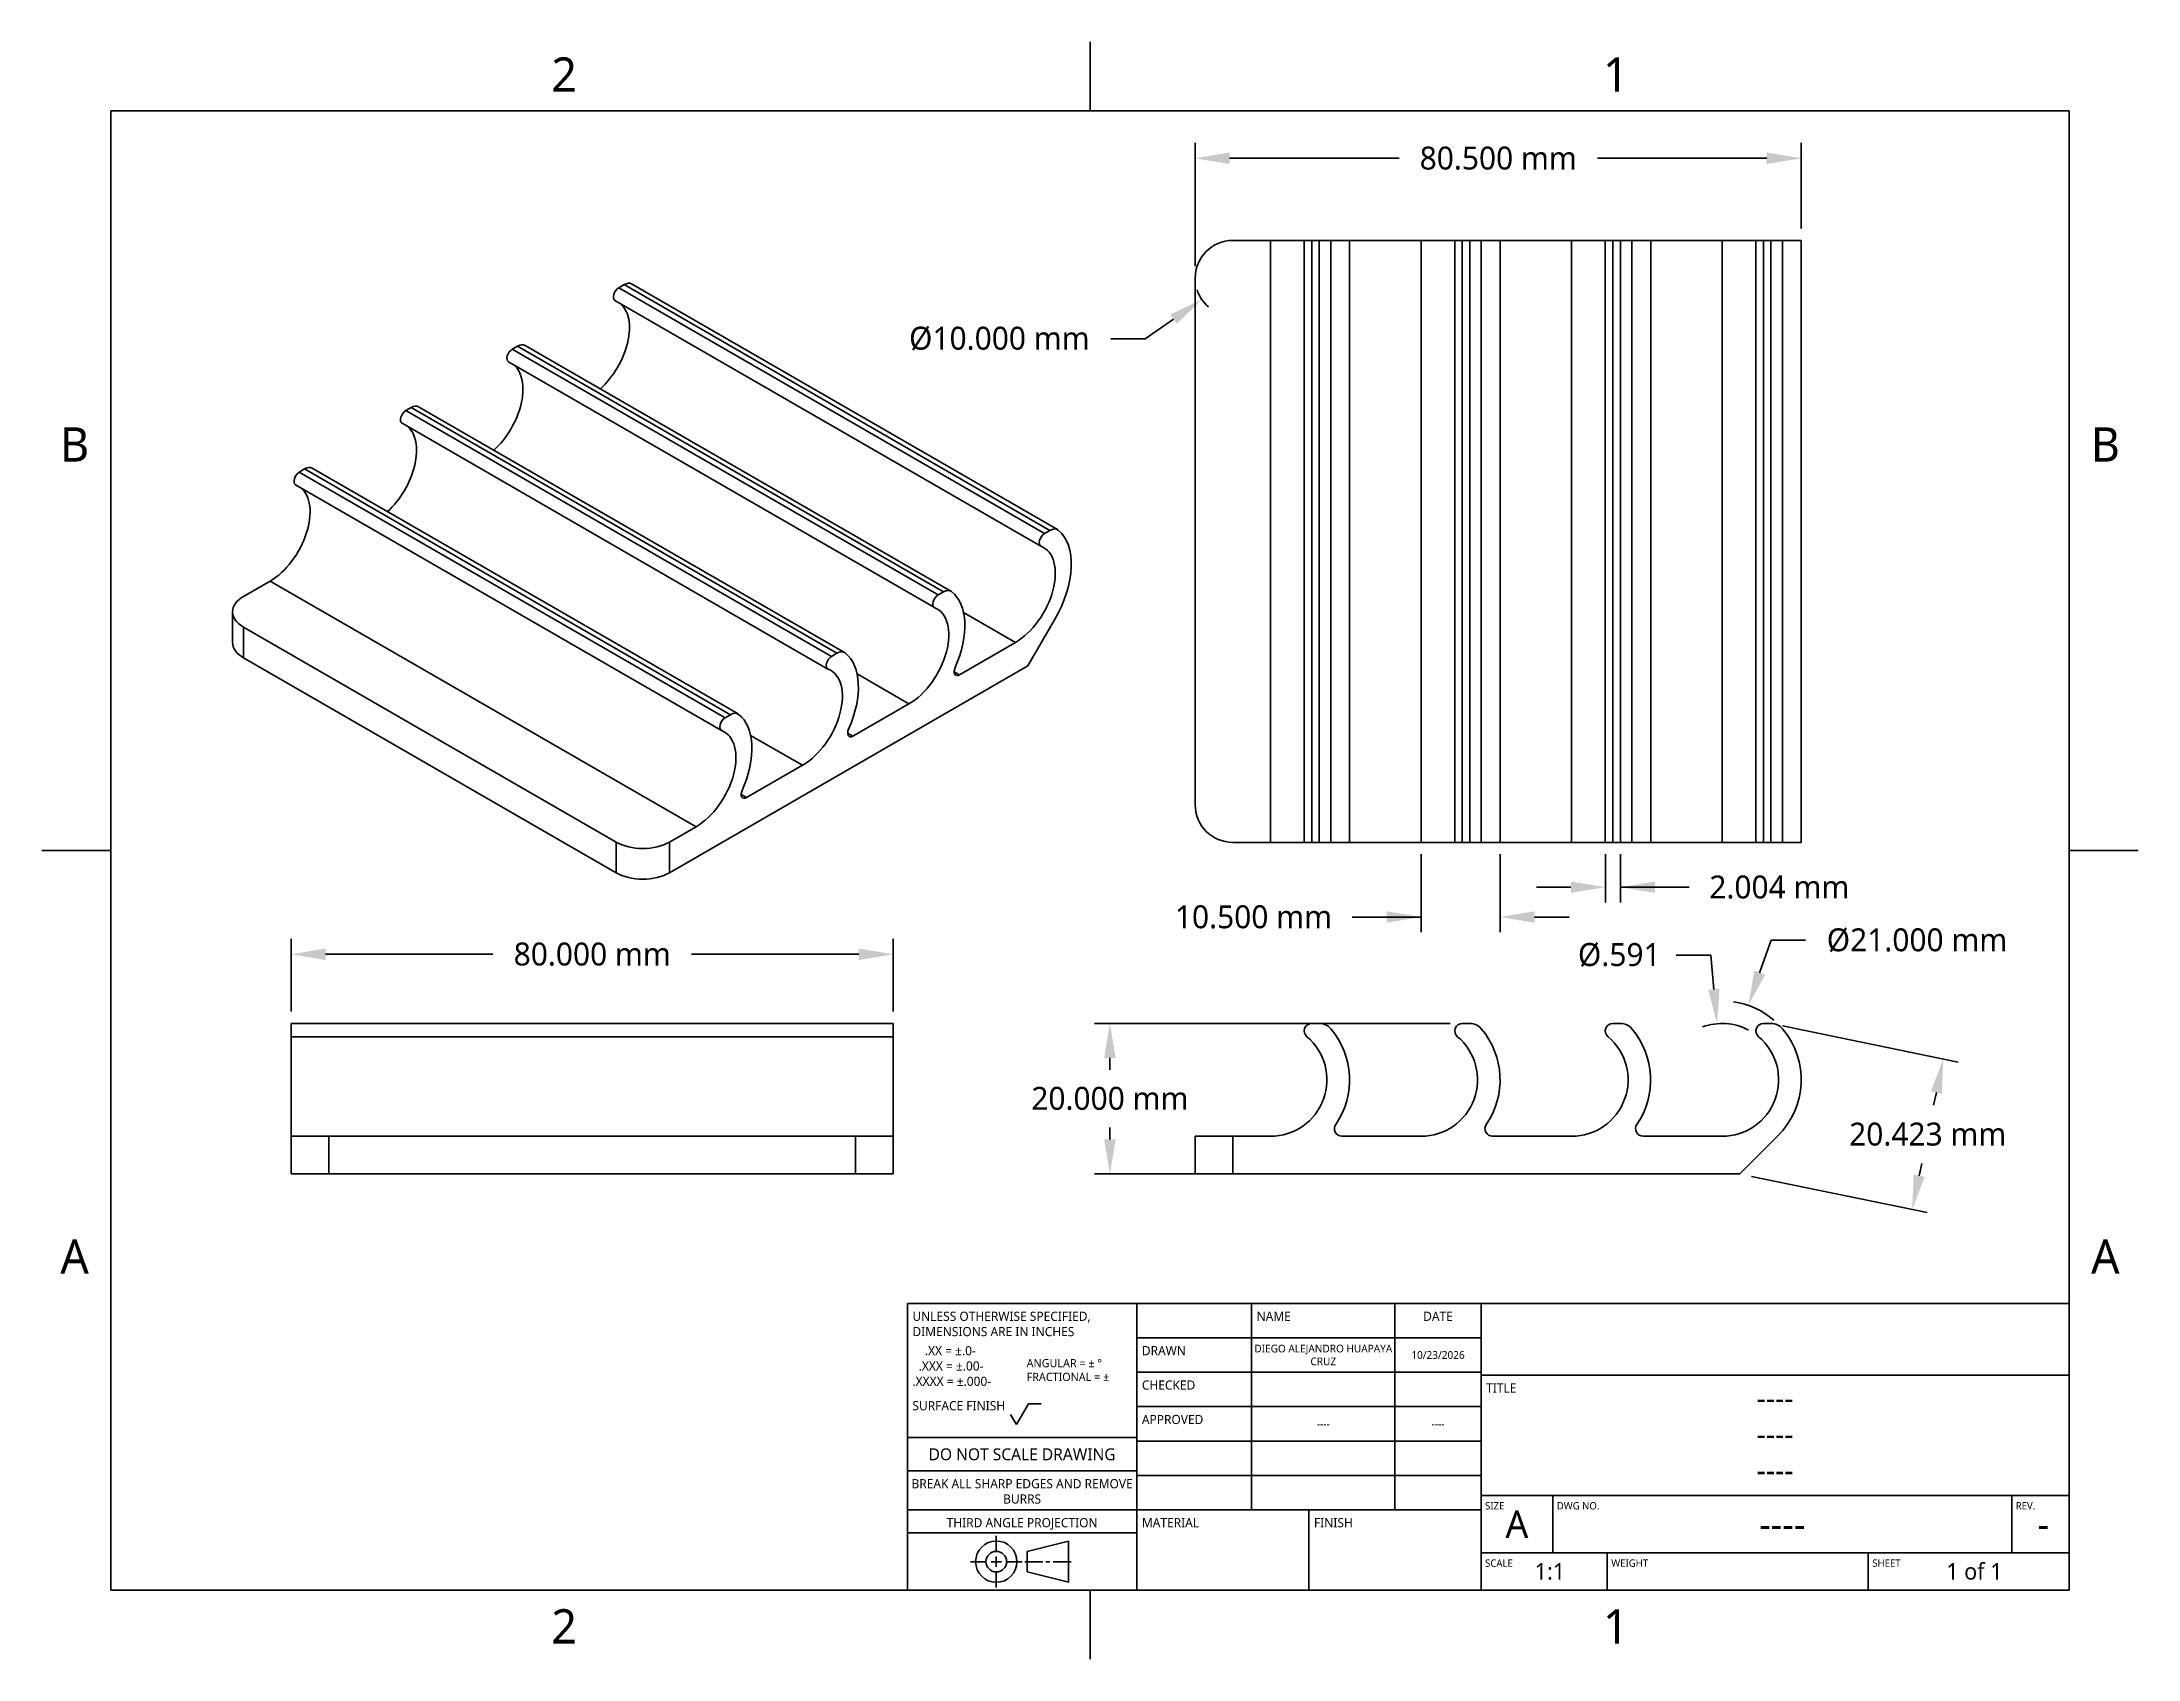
# Model space of a CAD drawing. Extents: x 0 to 11, y 0 to 8.5.
import ezdxf

# ---------------------------------------------------------------- set-up
doc = ezdxf.new("R2010")
doc.units = 0
doc.header["$LTSCALE"] = 0.5
doc.header["$MEASUREMENT"] = 0
doc.header["$PDMODE"] = 33
doc.header["$PDSIZE"] = 0.03937
doc.layers.get('DEFPOINTS').update_dxf_attribs({"linetype": 'CONTINUOUS'})
for name, color, linetype in [('ANNOTATION_TEXT', 7, 'CONTINUOUS'), ('BORDER_FRAME', 7, 'CONTINUOUS'), ('BORDER_ZONES', 7, 'CONTINUOUS'), ('TANGENT_LINES', 7, 'CONTINUOUS'), ('TITLE_BLOCK', 7, 'CONTINUOUS'), ('VISIBLE', 7, 'CONTINUOUS')]:
    doc.layers.add(name, color=color, linetype=linetype)
doc.styles.add('ONSHAPE-STANDARD', font='NotoSans-Regular.ttf')
doc.styles.add('ONSHAPE-STANDARD-DIMENSION', font='')
doc.styles.add('ONSHAPE-STANDARD-FIELDS', font='')
doc.styles.get('ONSHAPE-STANDARD-DIMENSION').set_extended_font_data('Noto Sans')
doc.styles.get('ONSHAPE-STANDARD-FIELDS').set_extended_font_data('Noto Sans')
doc.dimstyles.new('ONSHAPE-STANDARD$0', dxfattribs={"dimtxt": 0.12, "dimasz": 0.18, "dimexe": 0.08, "dimexo": 0.0625, "dimgap": 0.09, "dimtad": 0, "dimtih": 1, "dimtoh": 1, "dimdec": 3, "dimzin": 7, "dimtxsty": 'ONSHAPE-STANDARD-DIMENSION', "dimcen": 0.09, "dimclrd": 7, "dimclre": 7, "dimclrt": 7, "dimadec": 1, "dimazin": 3, "dimtfac": 1, "dimtdec": 3, "dimtofl": 0, "dimtmove": 0, "dimatfit": 3, "dimtolj": 1, "dimtzin": 7})
doc.dimstyles.new('ONSHAPE-STANDARD$3', dxfattribs={"dimtxt": 0.12, "dimasz": 0.18, "dimexe": 0.08, "dimexo": 0.0625, "dimgap": 0.09, "dimtad": 0, "dimtih": 1, "dimtoh": 1, "dimdec": 3, "dimzin": 7, "dimtxsty": 'ONSHAPE-STANDARD-DIMENSION', "dimcen": 0, "dimclrd": 7, "dimclre": 7, "dimclrt": 7, "dimadec": 1, "dimazin": 3, "dimtfac": 1, "dimtdec": 3, "dimtofl": 0, "dimtmove": 0, "dimatfit": 3, "dimtolj": 1, "dimtzin": 7})

# ---------------------------------------------------------------- blocks, each defined once
blk = doc.blocks.new('*D1')
at = {"layer": 'ANNOTATION_TEXT', "color": 7}
for p, q in [((1.341, 3.408), (1.341, 3.787)), ((4.49, 3.408), (4.49, 3.787)), ((1.521, 3.707), (2.396, 3.707)), ((4.31, 3.707), (3.435, 3.707))]:
    blk.add_line(p, q, dxfattribs=at)
for points in [[(1.521, 3.737), (1.521, 3.677), (1.341, 3.707)], [(4.31, 3.677), (4.31, 3.737), (4.49, 3.707)]]:
    blk.add_solid(points, dxfattribs=at)
at = {"layer": 'DEFPOINTS', "color": 0}
for p in [(1.341, 3.707), (1.341, 3.707), (1.341, 3.345), (4.49, 3.345)]:
    blk.add_point(p, dxfattribs=at)
at = {"layer": 'ANNOTATION_TEXT', "color": 7, "insert": (2.916, 3.707), "char_height": 0.12, "attachment_point": 5, "style": 'ONSHAPE-STANDARD-DIMENSION'}
blk.add_mtext('\\A1;80.000 mm ', dxfattribs=at)
blk = doc.blocks.new('*D2')
at = {"layer": 'ANNOTATION_TEXT', "color": 7}
for p, q in [((9.141, 3.333), (10.06, 3.143)), ((9.945, 2.983), (9.931, 2.917)), ((8.979, 2.545), (9.897, 2.355)), ((9.855, 2.548), (9.869, 2.613))]:
    blk.add_line(p, q, dxfattribs=at)
for points in [[(9.974, 2.977), (9.916, 2.989), (9.981, 3.159)], [(9.826, 2.554), (9.884, 2.542), (9.819, 2.372)]]:
    blk.add_solid(points, dxfattribs=at)
at = {"layer": 'DEFPOINTS', "color": 0}
for p in [(9.08, 3.345), (8.918, 2.558), (9.819, 2.372), (9.819, 2.372)]:
    blk.add_point(p, dxfattribs=at)
at = {"layer": 'ANNOTATION_TEXT', "color": 7, "insert": (9.9, 2.765), "char_height": 0.12, "attachment_point": 5, "style": 'ONSHAPE-STANDARD-DIMENSION'}
blk.add_mtext('\\A1;20.423 mm ', dxfattribs=at)
blk = doc.blocks.new('*D3')
at = {"layer": 'ANNOTATION_TEXT', "color": 7}
for p, q in [((7.403, 3.345), (5.543, 3.345)), ((5.623, 3.165), (5.623, 3.103)), ((5.623, 2.738), (5.623, 2.8)), ((6.204, 2.558), (5.543, 2.558))]:
    blk.add_line(p, q, dxfattribs=at)
for points in [[(5.653, 3.165), (5.593, 3.165), (5.623, 3.345)], [(5.593, 2.738), (5.653, 2.738), (5.623, 2.558)]]:
    blk.add_solid(points, dxfattribs=at)
at = {"layer": 'DEFPOINTS', "color": 0}
for p in [(7.466, 3.345), (5.623, 2.558), (5.623, 2.558), (6.266, 2.558)]:
    blk.add_point(p, dxfattribs=at)
at = {"layer": 'ANNOTATION_TEXT', "color": 7, "insert": (5.623, 2.952), "char_height": 0.12, "attachment_point": 5, "style": 'ONSHAPE-STANDARD-DIMENSION'}
blk.add_mtext('\\A1;20.000 mm ', dxfattribs=at)
blk = doc.blocks.new('*D4')
at = {"layer": 'ANNOTATION_TEXT', "color": 7}
for p, q in [((6.069, 7.308), (6.069, 7.952)), ((9.238, 7.505), (9.238, 7.952)), ((6.249, 7.872), (7.135, 7.872)), ((9.058, 7.872), (8.173, 7.872))]:
    blk.add_line(p, q, dxfattribs=at)
for points in [[(6.249, 7.902), (6.249, 7.842), (6.069, 7.872)], [(9.058, 7.842), (9.058, 7.902), (9.238, 7.872)]]:
    blk.add_solid(points, dxfattribs=at)
at = {"layer": 'DEFPOINTS', "color": 0}
for p in [(6.069, 7.872), (6.069, 7.872), (9.238, 7.442), (6.069, 7.245)]:
    blk.add_point(p, dxfattribs=at)
at = {"layer": 'ANNOTATION_TEXT', "color": 7, "insert": (7.654, 7.872), "char_height": 0.12, "attachment_point": 5, "style": 'ONSHAPE-STANDARD-DIMENSION'}
blk.add_mtext('\\A1;80.500 mm ', dxfattribs=at)
blk = doc.blocks.new('*D5')
at = {"layer": 'ANNOTATION_TEXT', "color": 7}
for p, q in [((7.25, 4.23), (7.25, 3.822)), ((7.664, 4.23), (7.664, 3.822)), ((7.25, 3.902), (6.89, 3.902)), ((7.07, 3.902), (6.89, 3.902)), ((7.844, 3.902), (8.024, 3.902))]:
    blk.add_line(p, q, dxfattribs=at)
for points in [[(7.07, 3.872), (7.07, 3.932), (7.25, 3.902)], [(7.844, 3.932), (7.844, 3.872), (7.664, 3.902)]]:
    blk.add_solid(points, dxfattribs=at)
at = {"layer": 'DEFPOINTS', "color": 0}
for p in [(7.25, 4.293), (7.664, 4.293), (7.664, 3.902), (7.664, 3.902)]:
    blk.add_point(p, dxfattribs=at)
at = {"layer": 'ANNOTATION_TEXT', "color": 7, "insert": (6.374, 3.902), "char_height": 0.12, "attachment_point": 5, "style": 'ONSHAPE-STANDARD-DIMENSION'}
blk.add_mtext('\\A1;10.500 mm ', dxfattribs=at)
blk = doc.blocks.new('*D6')
at = {"layer": 'ANNOTATION_TEXT', "color": 7}
for p, q in [((8.214, 4.23), (8.214, 3.978)), ((8.293, 4.23), (8.293, 3.978)), ((8.034, 4.058), (7.854, 4.058)), ((8.293, 4.058), (8.653, 4.058)), ((8.473, 4.058), (8.653, 4.058))]:
    blk.add_line(p, q, dxfattribs=at)
for points in [[(8.034, 4.028), (8.034, 4.088), (8.214, 4.058)], [(8.473, 4.088), (8.473, 4.028), (8.293, 4.058)]]:
    blk.add_solid(points, dxfattribs=at)
at = {"layer": 'DEFPOINTS', "color": 0}
for p in [(8.214, 4.293), (8.293, 4.293), (8.293, 4.058), (8.293, 4.058)]:
    blk.add_point(p, dxfattribs=at)
at = {"layer": 'ANNOTATION_TEXT', "color": 7, "insert": (9.124, 4.058), "char_height": 0.12, "attachment_point": 5, "style": 'ONSHAPE-STANDARD-DIMENSION'}
blk.add_mtext('\\A1;2.004 mm ', dxfattribs=at)
blk = doc.blocks.new('*D7')
at = {"layer": 'ANNOTATION_TEXT', "color": 7}
for p, q in [((8.585, 3.703), (8.765, 3.703)), ((8.765, 3.703), (8.782, 3.523))]:
    blk.add_line(p, q, dxfattribs=at)
blk.add_arc((8.825, 3.05), 0.295, 62.0312, 110.2886, dxfattribs=at)
blk.add_solid([(8.752, 3.521), (8.811, 3.526), (8.798, 3.344)], dxfattribs=at)
at = {"layer": 'DEFPOINTS', "color": 0}
for p in [(8.798, 3.344), (8.852, 2.756)]:
    blk.add_point(p, dxfattribs=at)
at = {"layer": 'ANNOTATION_TEXT', "color": 7, "insert": (8.287, 3.703), "char_height": 0.12, "attachment_point": 5, "style": 'ONSHAPE-STANDARD-DIMENSION'}
blk.add_mtext('\\A1;%%c.591', dxfattribs=at)
blk = doc.blocks.new('*D8')
at = {"layer": 'ANNOTATION_TEXT', "color": 7}
for p, q in [((5.808, 6.928), (5.956, 7.031)), ((5.628, 6.928), (5.808, 6.928))]:
    blk.add_line(p, q, dxfattribs=at)
blk.add_arc((6.266, 7.245), 0.197, 198.2687, 229.7946, dxfattribs=at)
blk.add_solid([(5.973, 7.006), (5.939, 7.055), (6.104, 7.133)], dxfattribs=at)
at = {"layer": 'DEFPOINTS', "color": 0}
for p in [(6.428, 7.358), (6.104, 7.133)]:
    blk.add_point(p, dxfattribs=at)
at = {"layer": 'ANNOTATION_TEXT', "color": 7, "insert": (5.045, 6.928), "char_height": 0.12, "attachment_point": 5, "style": 'ONSHAPE-STANDARD-DIMENSION'}
blk.add_mtext('\\A1;%%c10.000 mm ', dxfattribs=at)
blk = doc.blocks.new('*D9')
at = {"layer": 'ANNOTATION_TEXT', "color": 7}
for p, q in [((9.081, 3.78), (9.021, 3.61)), ((9.261, 3.78), (9.081, 3.78))]:
    blk.add_line(p, q, dxfattribs=at)
blk.add_arc((8.825, 3.05), 0.413, 48.9911, 81.792, dxfattribs=at)
blk.add_solid([(8.993, 3.62), (9.05, 3.6), (8.962, 3.44)], dxfattribs=at)
at = {"layer": 'DEFPOINTS', "color": 0}
for p in [(8.962, 3.44), (8.688, 2.66)]:
    blk.add_point(p, dxfattribs=at)
at = {"layer": 'ANNOTATION_TEXT', "color": 7, "insert": (9.844, 3.78), "char_height": 0.12, "attachment_point": 5, "style": 'ONSHAPE-STANDARD-DIMENSION'}
blk.add_mtext('\\A1;%%c21.000 mm ', dxfattribs=at)

msp = doc.modelspace()

# ---------------------------------------------------------------- linework, layer by layer
at = {"layer": 'BORDER_FRAME'}
for p, q in [((0.399, 0.38), (0.399, 8.12)), ((0.399, 8.12), (10.639, 8.12)), ((10.639, 8.12), (10.639, 0.38)), ((10.639, 0.38), (0.399, 0.38))]:
    msp.add_line(p, q, dxfattribs=at)
at = {"layer": 'BORDER_ZONES'}
for p, q in [((5.519, 8.12), (5.519, 8.481)), ((0.399, 4.25), (0.038, 4.25)), ((10.639, 4.25), (11, 4.25)), ((5.519, 0.38), (5.519, 0.019))]:
    msp.add_line(p, q, dxfattribs=at)
at = {"layer": 'TANGENT_LINES'}
for p, q in [((6.46287, 7.442211), (6.46287, 4.292605)), ((6.678509, 4.292605), (6.678509, 7.442211)), ((6.718017, 7.442211), (6.718017, 4.292605)), ((6.778052, 4.292605), (6.778052, 7.442211)), ((7.250272, 7.442211), (7.250272, 4.292605)), ((7.465911, 4.292605), (7.465911, 7.442211)), ((7.505419, 7.442211), (7.505419, 4.292605)), ((7.565454, 4.292605), (7.565454, 7.442211)), ((8.037673, 7.442211), (8.037673, 4.292605)), ((8.253312, 4.292605), (8.253312, 7.442211)), ((8.292821, 7.442211), (8.292821, 4.292605)), ((8.352855, 4.292605), (8.352855, 7.442211)), ((8.825075, 7.442211), (8.825075, 4.292605)), ((9.040714, 4.292605), (9.040714, 7.442211)), ((9.080222, 7.442211), (9.080222, 4.292605)), ((9.140257, 4.292605), (9.140257, 7.442211)), ((5.281449, 5.908845), (3.054341, 7.194666)), ((3.082278, 7.210796), (5.309386, 5.924974)), ((4.724672, 5.58739), (2.497564, 6.873211)), ((2.525501, 6.88934), (4.752609, 5.603519)), ((4.167895, 5.265934), (1.940787, 6.551756)), ((1.968724, 6.567885), (4.195832, 5.282064)), ((3.611118, 4.944479), (1.38401, 6.2303)), ((1.411947, 6.24643), (3.639055, 4.960608)), ((1.231531, 5.660083), (3.458639, 4.374262)), ((4.857758, 5.495212), (5.12897, 5.338628)), ((1.092336, 5.258264), (1.092336, 5.418992)), ((4.300981, 5.173757), (4.572193, 5.017173)), ((4.836295, 5.169652), (4.808456, 5.185725)), ((3.744204, 4.852301), (4.015416, 4.695717)), ((4.279518, 4.848197), (4.251679, 4.86427)), ((3.722741, 4.526741), (3.694902, 4.542814)), ((3.041056, 4.293898), (3.041056, 4.13317)), ((3.319444, 4.13317), (3.319444, 4.293898)), ((1.340764, 3.275787), (4.49037, 3.275787)), ((1.537614, 2.557862), (1.537614, 2.754713)), ((4.29352, 2.754713), (4.29352, 2.557862)), ((6.26602, 2.557862), (6.26602, 2.754713))]:
    msp.add_line(p, q, dxfattribs=at)
at = {"layer": 'TITLE_BLOCK'}
for p, q in [((4.564, 0.38), (4.564, 1.88)), ((4.564, 1.88), (5.764, 1.88)), ((5.764, 0.38), (5.764, 1.88)), ((5.764, 1.88), (7.564, 1.88)), ((6.364, 0.8), (6.364, 1.88)), ((7.114, 0.8), (7.114, 1.88)), ((7.564, 0.38), (7.564, 1.88)), ((7.564, 1.88), (10.639, 1.88)), ((5.764, 1.7), (7.564, 1.7)), ((5.764, 1.52), (7.564, 1.52)), ((7.564, 1.505), (10.639, 1.505)), ((5.134, 1.246038), (5.197, 1.355158)), ((5.197, 1.355158), (5.263, 1.355158)), ((5.764, 1.34), (7.564, 1.34)), ((5.104, 1.298), (5.134, 1.246038)), ((4.564, 1.178), (5.764, 1.178)), ((5.764, 1.16), (7.564, 1.16)), ((4.564, 1.004), (5.764, 1.004)), ((5.764, 0.98), (7.564, 0.98)), ((4.564, 0.8), (5.764, 0.8)), ((5.764, 0.8), (7.564, 0.8)), ((6.664, 0.38), (6.664, 0.8)), ((7.564, 0.875), (10.639, 0.875)), ((7.939, 0.575), (7.939, 0.875)), ((10.339, 0.575), (10.339, 0.875)), ((4.564, 0.68), (5.764, 0.68)), ((5.029, 0.5828), (5.029, 0.6638)), ((5.029, 0.5558), (5.029, 0.5018)), ((5.407, 0.6368), (5.191, 0.5828)), ((5.191, 0.5828), (5.191, 0.4748)), ((5.407, 0.4208), (5.407, 0.6368)), ((7.564, 0.575), (10.639, 0.575)), ((8.224, 0.38), (8.224, 0.575)), ((9.589, 0.38), (9.589, 0.575)), ((4.975, 0.5288), (4.894, 0.5288)), ((5.056, 0.5288), (5.002, 0.5288)), ((5.029, 0.4748), (5.029, 0.3938)), ((5.083, 0.5288), (5.164, 0.5288)), ((5.272, 0.5288), (5.1775, 0.5288)), ((5.191, 0.4748), (5.407, 0.4208)), ((5.3098, 0.5288), (5.2882, 0.5288)), ((5.326, 0.5288), (5.4205, 0.5288)), ((4.564, 0.38), (5.764, 0.38))]:
    msp.add_line(p, q, dxfattribs=at)
for radius in [0.108, 0.054]:
    msp.add_circle((5.029, 0.5288), radius, dxfattribs=at)
at = {"layer": 'VISIBLE'}
for p, q in [((6.46287, 7.442211), (6.26602, 7.442211)), ((6.46287, 7.442211), (6.639139, 7.442211)), ((6.639139, 7.442211), (6.639139, 4.292605)), ((6.678509, 7.442211), (6.639139, 7.442211)), ((6.678509, 7.442211), (6.718017, 7.442211)), ((6.778052, 7.442211), (6.718017, 7.442211)), ((6.778052, 7.442211), (6.876256, 7.442211)), ((7.250272, 7.442211), (6.876256, 7.442211)), ((6.876256, 4.292605), (6.876256, 7.442211)), ((7.250272, 7.442211), (7.42654, 7.442211)), ((7.42654, 7.442211), (7.42654, 4.292605)), ((7.465911, 7.442211), (7.42654, 7.442211)), ((7.465911, 7.442211), (7.505419, 7.442211)), ((7.565454, 7.442211), (7.505419, 7.442211)), ((7.565454, 7.442211), (7.663658, 7.442211)), ((8.037673, 7.442211), (7.663658, 7.442211)), ((7.663658, 4.292605), (7.663658, 7.442211)), ((8.037673, 7.442211), (8.213942, 7.442211)), ((8.213942, 7.442211), (8.213942, 4.292605)), ((8.253312, 7.442211), (8.213942, 7.442211)), ((8.253312, 7.442211), (8.292821, 7.442211)), ((8.352855, 7.442211), (8.292821, 7.442211)), ((8.352855, 7.442211), (8.451059, 7.442211)), ((8.451059, 4.292605), (8.451059, 7.442211)), ((8.825075, 7.442211), (8.451059, 7.442211)), ((8.825075, 7.442211), (9.001344, 7.442211)), ((9.001344, 7.442211), (9.001344, 4.292605)), ((9.040714, 7.442211), (9.001344, 7.442211)), ((9.040714, 7.442211), (9.080222, 7.442211)), ((9.140257, 7.442211), (9.080222, 7.442211)), ((9.140257, 7.442211), (9.238461, 7.442211)), ((9.238461, 4.292605), (9.238461, 7.442211)), ((6.069169, 7.245361), (6.069169, 4.489455)), ((3.034656, 7.128425), (5.261764, 5.842604)), ((3.054341, 7.194666), (3.082278, 7.210796)), ((5.348756, 5.928874), (3.121648, 7.214696)), ((2.477879, 6.80697), (4.704987, 5.521149)), ((2.497564, 6.873211), (2.525501, 6.88934)), ((4.791979, 5.607419), (2.564871, 6.89324)), ((1.921102, 6.485515), (4.14821, 5.199693)), ((1.940787, 6.551756), (1.968724, 6.567885)), ((4.235202, 5.285964), (2.008094, 6.571785)), ((3.678425, 4.964508), (1.451317, 6.25033)), ((1.364325, 6.164059), (3.591433, 4.878238)), ((1.38401, 6.2303), (1.411947, 6.24643)), ((5.309386, 5.924974), (5.281449, 5.908845)), ((1.231531, 5.660083), (1.092336, 5.579719)), ((4.752609, 5.603519), (4.724672, 5.58739)), ((1.03468, 5.499356), (1.03468, 5.338628)), ((1.092336, 5.418992), (3.041056, 4.293898)), ((5.33353, 5.456731), (5.194335, 5.215639)), ((5.33353, 5.456731), (5.333543, 5.456738)), ((4.195832, 5.282064), (4.167895, 5.265934)), ((4.836295, 5.169652), (5.12897, 5.338628)), ((3.041056, 4.13317), (1.092336, 5.258264)), ((5.194335, 5.215639), (3.319444, 4.13317)), ((3.639055, 4.960608), (3.611118, 4.944479)), ((4.279518, 4.848197), (4.572193, 5.017173)), ((3.722741, 4.526741), (4.015416, 4.695717)), ((3.319444, 4.293898), (3.458639, 4.374262)), ((6.26602, 4.292605), (6.46287, 4.292605)), ((6.46287, 4.292605), (6.639139, 4.292605)), ((6.639139, 4.292605), (6.678509, 4.292605)), ((6.718017, 4.292605), (6.678509, 4.292605)), ((6.718017, 4.292605), (6.778052, 4.292605)), ((6.876256, 4.292605), (6.778052, 4.292605)), ((6.876256, 4.292605), (7.250272, 4.292605)), ((7.250272, 4.292605), (7.42654, 4.292605)), ((7.42654, 4.292605), (7.465911, 4.292605)), ((7.505419, 4.292605), (7.465911, 4.292605)), ((7.505419, 4.292605), (7.565454, 4.292605)), ((7.663658, 4.292605), (7.565454, 4.292605)), ((7.663658, 4.292605), (8.037673, 4.292605)), ((8.037673, 4.292605), (8.213942, 4.292605)), ((8.213942, 4.292605), (8.253312, 4.292605)), ((8.292821, 4.292605), (8.253312, 4.292605)), ((8.292821, 4.292605), (8.352855, 4.292605)), ((8.451059, 4.292605), (8.352855, 4.292605)), ((8.451059, 4.292605), (8.825075, 4.292605)), ((8.825075, 4.292605), (9.001344, 4.292605)), ((9.001344, 4.292605), (9.040714, 4.292605)), ((9.080222, 4.292605), (9.040714, 4.292605)), ((9.080222, 4.292605), (9.140257, 4.292605)), ((9.238461, 4.292605), (9.140257, 4.292605)), ((4.49037, 3.345264), (1.340764, 3.345264)), ((1.340764, 3.345264), (1.340764, 3.275787)), ((4.49037, 3.275787), (4.49037, 3.345264)), ((6.718017, 3.345264), (6.678509, 3.345264)), ((7.505419, 3.345264), (7.465911, 3.345264)), ((8.292821, 3.345264), (8.253312, 3.345264)), ((9.080222, 3.345264), (9.040714, 3.345264)), ((1.340764, 2.754713), (1.340764, 3.275787)), ((4.49037, 2.754713), (4.49037, 3.275787)), ((1.340764, 2.754713), (1.340764, 2.557862)), ((1.537614, 2.754713), (1.340764, 2.754713)), ((1.537614, 2.754713), (4.29352, 2.754713)), ((4.49037, 2.754713), (4.29352, 2.754713)), ((4.49037, 2.557862), (4.49037, 2.754713)), ((6.069169, 2.754713), (6.069169, 2.557862)), ((6.26602, 2.754713), (6.069169, 2.754713)), ((6.26602, 2.754713), (6.46287, 2.754713)), ((6.836368, 2.754713), (7.250272, 2.754713)), ((7.623769, 2.754713), (8.037673, 2.754713)), ((8.411171, 2.754713), (8.825075, 2.754713)), ((9.114366, 2.754713), (8.917516, 2.557862)), ((9.114366, 2.754713), (9.114385, 2.754713)), ((1.340764, 2.557862), (1.537614, 2.557862)), ((4.29352, 2.557862), (1.537614, 2.557862)), ((4.29352, 2.557862), (4.49037, 2.557862)), ((6.069169, 2.557862), (6.26602, 2.557862)), ((8.917516, 2.557862), (6.26602, 2.557862))]:
    msp.add_line(p, q, dxfattribs=at)
for centre, radius, start, end in [((6.26602, 7.245361), 0.19685, 90, 180), ((6.26602, 4.489455), 0.19685, 180, 270), ((6.678509, 3.305894), 0.03937, 90, 229.8808331), ((6.718017, 3.266524), 0.07874, 40.3202151, 90), ((6.46287, 3.049988), 0.413386, 325.5826113, 40.3202151), ((7.465911, 3.305894), 0.03937, 90, 229.8808331), ((7.505419, 3.266524), 0.07874, 40.3202151, 90), ((7.250272, 3.049988), 0.413386, 325.5826113, 40.3202151), ((8.253312, 3.305894), 0.03937, 90, 229.8808331), ((8.292821, 3.266524), 0.07874, 40.3202151, 90), ((8.037673, 3.049988), 0.413386, 325.5826113, 40.3202151), ((9.040714, 3.305894), 0.03937, 90, 229.8808331), ((9.080222, 3.266524), 0.07874, 40.3202151, 90), ((8.825075, 3.049988), 0.413386, 314.4153086, 40.3202151), ((6.46287, 3.049988), 0.295276, 270, 49.8808331), ((7.250272, 3.049988), 0.295276, 270, 49.8808331), ((8.037673, 3.049988), 0.295276, 270, 49.8808331), ((8.825075, 3.049988), 0.295276, 270, 49.8808331), ((6.836368, 2.794083), 0.03937, 145.5826113, 270), ((7.623769, 2.794083), 0.03937, 145.5826113, 270), ((8.411171, 2.794083), 0.03937, 145.5826113, 270)]:
    msp.add_arc(centre, radius, start, end, dxfattribs=at)
for centre, major_axis, start_param, end_param in [((3.054341, 7.162521), (0.019685, 0.034095), 0.785398163, 3.141592654), ((3.082278, 7.146505), (0.03937, 0.068191), 12.566370614, 13.351768778), ((2.901862, 6.865541), (0.147638, 0.255716), 10.484176878, 12.475678886), ((2.497564, 6.841066), (0.019685, 0.034095), 0.785398163, 3.141592654), ((2.525501, 6.825049), (0.03937, 0.068191), 12.566370614, 13.351768778), ((2.345085, 6.544085), (0.147638, 0.255716), 10.484176878, 12.475678886), ((1.968724, 6.503594), (0.03937, 0.068191), 12.566370614, 13.351768778), ((1.788308, 6.22263), (0.147638, 0.255716), 10.484176878, 12.475678886), ((1.940787, 6.51961), (0.019685, 0.034095), 0.785398163, 3.141592654), ((1.411947, 6.182139), (0.03937, 0.068191), 12.566370614, 13.351768778), ((1.231531, 5.901175), (0.147638, 0.255716), 10.210176124, 12.475678886), ((1.38401, 6.198155), (0.019685, 0.034095), 0.785398163, 3.141592654), ((5.12897, 5.579719), (0.206693, 0.358003), 10.985369497, 12.484692959), ((5.12897, 5.579719), (0.147638, 0.255716), 10.210176124, 12.651557222), ((4.572193, 5.258264), (0.206693, 0.358003), 11.180275698, 12.484692959), ((4.572193, 5.258264), (0.147638, 0.255716), 10.210176124, 12.651557222), ((1.231531, 5.338628), (-0.19685, 0), 0, 0.785398163), ((4.015416, 4.936809), (0.206693, 0.358003), 11.180275698, 12.484692959), ((4.015416, 4.936809), (0.147638, 0.255716), 10.210176124, 12.651557222), ((4.836295, 5.201798), (0.019685, 0.034095), 1.755497737, 3.926990817), ((3.458639, 4.615353), (0.206693, 0.358003), 11.180275698, 12.484692959), ((3.458639, 4.615353), (0.147638, 0.255716), 10.210176124, 12.651557222), ((4.279518, 4.880342), (0.019685, 0.034095), 1.755497737, 3.926990817), ((3.722741, 4.558887), (0.019685, 0.034095), 1.755497737, 3.926990817), ((3.18025, 4.213534), (-0.19685, 0), 0.785398163, 2.35619449)]:
    msp.add_ellipse(centre, major_axis=major_axis, ratio=0.577350269, start_param=start_param, end_param=end_param, dxfattribs=at)
at = {"layer": 'VISIBLE', "extrusion": (0, 0, -1)}
for centre, major_axis, start_param, end_param in [((5.309386, 5.860683), (-0.03937, -0.068191), 2.35619449, 3.223270309), ((5.281449, 5.8767), (-0.019685, -0.034095), 12.481184006, 14.922565105), ((4.752609, 5.539228), (-0.03937, -0.068191), 2.35619449, 3.223270309), ((1.231531, 5.499356), (0.19685, 0), 2.35619449, 3.926990817), ((4.724672, 5.555244), (-0.019685, -0.034095), 12.481184006, 14.922565105), ((4.167895, 5.233789), (-0.019685, -0.034095), 12.481184006, 14.922565105), ((4.195832, 5.217773), (-0.03937, -0.068191), 2.35619449, 3.223270309), ((3.611118, 4.912333), (-0.019685, -0.034095), 12.481184006, 14.922565105), ((3.639055, 4.896317), (-0.03937, -0.068191), 2.35619449, 3.223270309), ((3.18025, 4.374262), (0.19685, 0), 0.785398163, 2.35619449)]:
    msp.add_ellipse(centre, major_axis=major_axis, ratio=0.577350269, start_param=start_param, end_param=end_param, dxfattribs=at)

# ---------------------------------------------------------------- texts
at = {"layer": 'BORDER_ZONES', "char_height": 0.18, "attachment_point": 5, "style": 'ONSHAPE-STANDARD'}
for s, insert in [('2', (2.769, 8.31)), ('1', (8.269, 8.31)), ('B', (0.209, 6.375)), ('B', (10.829, 6.375)), ('A', (0.209, 2.125)), ('A', (10.829, 2.125)), ('2', (2.769, 0.19)), ('1', (8.269, 0.19))]:
    msp.add_mtext(s, dxfattribs=dict(at, insert=insert))
at = {"layer": 'TITLE_BLOCK'}
for s, insert, char_height, width, attachment_point, style in [('UNLESS OTHERWISE SPECIFIED, DIMENSIONS ARE IN INCHES', (4.5904, 1.8368), 0.048, 1.176, 1, 'ONSHAPE-STANDARD'), ('NAME', (6.3904, 1.8368), 0.048, 0.735, 1, 'ONSHAPE-STANDARD'), ('DATE', (7.339, 1.8368), 0.048, 0.441, 2, 'ONSHAPE-STANDARD'), ('    .XX = ±.0-^J  .XXX = ±.00-^J.XXXX = ±.000-', (4.5904, 1.6568), 0.048, 0.588, 1, 'ONSHAPE-STANDARD'), ('DRAWN', (5.7904, 1.6568), 0.048, 0.588, 1, 'ONSHAPE-STANDARD'), ('DIEGO ALEJANDRO HUAPAYA CRUZ', (6.739, 1.61), 0.04032, 0.75, 5, 'ONSHAPE-STANDARD-FIELDS'), ('^JANGULAR = ± °^JFRACTIONAL = ±', (5.18776, 1.66112), 0.0432, 0.588, 1, 'ONSHAPE-STANDARD'), ('10/23/2026', (7.339, 1.61), 0.04032, 0.45, 5, 'ONSHAPE-STANDARD-FIELDS'), ('CHECKED', (5.7904, 1.4768), 0.048, 0.588, 1, 'ONSHAPE-STANDARD'), ('TITLE', (7.5904, 1.4618), 0.048, 0.3675, 1, 'ONSHAPE-STANDARD'), ('SURFACE FINISH', (4.5904, 1.3688), 0.048, 0.588, 1, 'ONSHAPE-STANDARD'), ('----', (9.1015, 1.385), 0.1152, 2.775, 5, 'ONSHAPE-STANDARD-FIELDS'), ('APPROVED', (5.7904, 1.2968), 0.048, 0.588, 1, 'ONSHAPE-STANDARD'), ('----', (6.739, 1.25), 0.04032, 0.75, 5, 'ONSHAPE-STANDARD-FIELDS'), ('----', (7.339, 1.25), 0.04032, 0.45, 5, 'ONSHAPE-STANDARD-FIELDS'), ('DO NOT SCALE DRAWING', (5.164, 1.12184), 0.0624, 1.176, 2, 'ONSHAPE-STANDARD'), ('----', (9.1015, 1.196), 0.1152, 2.775, 5, 'ONSHAPE-STANDARD-FIELDS'), ('----', (9.1015, 1.007), 0.1152, 2.775, 5, 'ONSHAPE-STANDARD-FIELDS'), ('BREAK ALL SHARP EDGES AND REMOVE BURRS', (5.164, 0.9608), 0.048, 1.176, 2, 'ONSHAPE-STANDARD'), ('SIZE', (7.58512, 0.84044), 0.0384, 0.3675, 1, 'ONSHAPE-STANDARD'), ('A', (7.7515, 0.725), 0.144, 0.375, 5, 'ONSHAPE-STANDARD-FIELDS'), ('DWG NO.', (7.96012, 0.84044), 0.0384, 2.352, 1, 'ONSHAPE-STANDARD'), ('REV.', (10.36012, 0.84044), 0.0384, 0.294, 1, 'ONSHAPE-STANDARD'), ('THIRD ANGLE PROJECTION', (5.164, 0.7568), 0.048, 1.176, 2, 'ONSHAPE-STANDARD'), ('MATERIAL', (5.7904, 0.7568), 0.048, 0.882, 1, 'ONSHAPE-STANDARD'), ('FINISH', (6.6904, 0.7568), 0.048, 0.882, 1, 'ONSHAPE-STANDARD'), ('----', (9.139, 0.725), 0.144, 2.4, 5, 'ONSHAPE-STANDARD-FIELDS'), ('-', (10.504, 0.725), 0.144, 0.27, 5, 'ONSHAPE-STANDARD-FIELDS'), ('SCALE', (7.58512, 0.54044), 0.0384, 0.6468, 1, 'ONSHAPE-STANDARD'), ('1:1', (7.924, 0.4775), 0.0864, 0.6, 5, 'ONSHAPE-STANDARD-FIELDS'), ('WEIGHT', (8.24512, 0.54044), 0.0384, 1.3377, 1, 'ONSHAPE-STANDARD'), ('SHEET', (9.61012, 0.54044), 0.0384, 1.029, 1, 'ONSHAPE-STANDARD'), ('1 of 1', (10.144, 0.4775), 0.0864, 0.99, 5, 'ONSHAPE-STANDARD-FIELDS')]:
    msp.add_mtext(s, dxfattribs=dict(at, insert=insert, char_height=char_height, width=width, attachment_point=attachment_point, style=style))

# ---------------------------------------------------------------- dimensions: what is measured, and where the dimension line sits
at = {"layer": 'ANNOTATION_TEXT'}
for base, p1, p2, picture, middle in [((6.069169, 7.872051), (9.238461, 7.442211, 0.098425), (6.069169, 7.245361, -0.19685), '*D4', (7.653815, 7.872051)), ((7.663658, 3.901816), (7.250272, 4.292605, -0.19685), (7.663658, 4.292605, -0.19685), '*D5', (6.374468, 3.901816)), ((8.292821, 4.058022), (8.213942, 4.292605, 0.354331), (8.292821, 4.292605, 0.393701), '*D6', (9.124197, 4.058022)), ((1.340764, 3.706559), (4.49037, 3.345264, 0.975306), (1.340764, 3.345264, 0.975306), '*D1', (2.915567, 3.706559))]:
    dim = msp.add_linear_dim(base=base, p1=p1, p2=p2, dimstyle='ONSHAPE-STANDARD$0', override={"dimscale": 1, "dimdec": 3, "dimlfac": 25.4, "dimzin": 7, "dimlunit": 2, "dimpost": '<> mm ', "dimtp": 0, "dimtm": 0, "dimtdec": 3, "dimtzin": 7}, dxfattribs=at)
    dim.commit()
    dim.dimension.update_dxf_attribs({"geometry": picture, "text_midpoint": middle, "dimtype": 160})
for p1, p2, override, picture, middle in [((6.427758, 7.357569, -0.19685), (6.104281, 7.133153, -0.19685), {"dimscale": 1, "dimexe": 0.051535, "dimdec": 3, "dimlfac": 25.4, "dimzin": 7, "dimlunit": 2, "dimpost": '%%c<> mm ', "dimtp": 0, "dimtm": 0, "dimtdec": 3, "dimtofl": 0, "dimtmove": 0, "dimatfit": 3, "dimtzin": 7}, '*D8', (5.045006, 6.927946)), ((8.688353, 2.659866, 0.098425), (8.961796, 3.44011, 0.098425), {"dimscale": 1, "dimdec": 3, "dimlfac": 25.4, "dimzin": 7, "dimlunit": 2, "dimpost": '%%c<> mm ', "dimtp": 0, "dimtm": 0, "dimtdec": 3, "dimtofl": 0, "dimtmove": 0, "dimatfit": 3, "dimtzin": 7}, '*D9', (9.844349, 3.779851)), ((8.85207, 2.755949, 0.098425), (8.79808, 3.344027, 0.098425), {"dimscale": 1, "dimexe": 0.077303, "dimlfac": 1, "dimpost": '%%c<>', "dimtofl": 0, "dimtmove": 0, "dimatfit": 3}, '*D7', (8.287048, 3.70252))]:
    dim = msp.add_diameter_dim_2p(p1=p1, p2=p2, dimstyle='ONSHAPE-STANDARD$3', override=override, dxfattribs=at)
    dim.commit()
    dim.dimension.update_dxf_attribs({"geometry": picture, "text_midpoint": middle, "dimtype": 163})
for base, p1, p2, angle, picture, middle, dimtype in [((5.623137, 2.557862), (7.465911, 3.345264, 0.098425), (6.26602, 2.557862, 0.098425), 90, '*D3', (5.623137, 2.951563), 160), ((9.818663, 2.371652), (9.080222, 3.345264, 0.098425), (8.917516, 2.557862, 0.098425), 258.3248904, '*D2', (9.900017, 2.765353), 161)]:
    dim = msp.add_linear_dim(base=base, p1=p1, p2=p2, angle=angle, dimstyle='ONSHAPE-STANDARD$0', override={"dimscale": 1, "dimdec": 3, "dimlfac": 25.4, "dimzin": 7, "dimlunit": 2, "dimpost": '<> mm ', "dimtp": 0, "dimtm": 0, "dimtdec": 3, "dimtzin": 7}, dxfattribs=at)
    dim.commit()
    dim.dimension.update_dxf_attribs({"geometry": picture, "text_midpoint": middle, "dimtype": dimtype})

doc.saveas('drawing.dxf')
